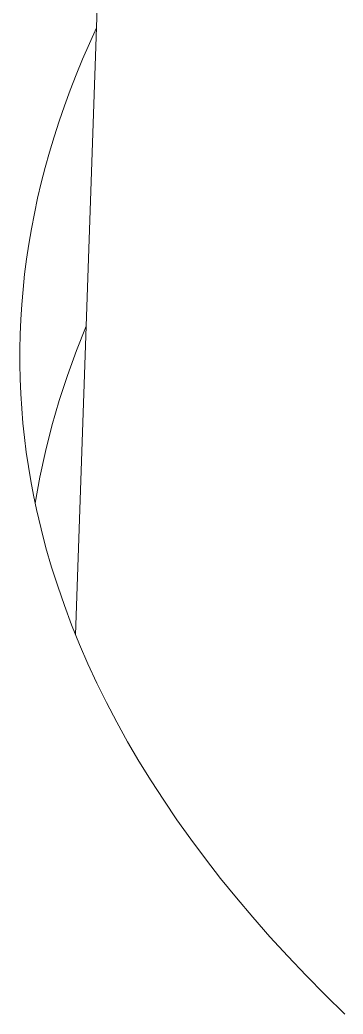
# Model space of a CAD drawing. Header units: inches. Extents: x 214 to 477, y -11 to 187.
# Drawn here: x 442.1018 to 442.2282, y 92.0714 to 92.4601 of the extents above; entities that cross this region are included whole.
import ezdxf

# ---------------------------------------------------------------- set-up
doc = ezdxf.new("R2010")
doc.units = ezdxf.units.IN
doc.layers.add('ZANO_R', color=7, linetype='Continuous', lineweight=0)

msp = doc.modelspace()

# ---------------------------------------------------------------- linework, layer by layer
at = {"layer": 'ZANO_R'}
for p, q in [((442.12359, 92.21966), (442.48509, 102.73026)), ((442.12896, 92.45088), (442.13175, 92.45698)), ((442.12631, 92.44479), (442.12896, 92.45088)), ((442.12381, 92.4387), (442.12631, 92.44479)), ((442.12144, 92.43263), (442.12381, 92.4387)), ((442.11922, 92.42656), (442.12144, 92.43263)), ((442.11713, 92.4205), (442.11922, 92.42656)), ((442.11518, 92.41446), (442.11713, 92.4205)), ((442.11336, 92.40843), (442.11518, 92.41446)), ((442.11168, 92.4024), (442.11336, 92.40843)), ((442.11014, 92.3964), (442.11168, 92.4024)), ((442.10873, 92.3904), (442.11014, 92.3964)), ((442.10745, 92.38442), (442.10873, 92.3904)), ((442.10631, 92.37845), (442.10745, 92.38442)), ((442.1053, 92.3725), (442.10631, 92.37845)), ((442.10441, 92.36657), (442.1053, 92.3725)), ((442.10366, 92.36065), (442.10441, 92.36657)), ((442.10304, 92.35475), (442.10366, 92.36065)), ((442.10254, 92.34887), (442.10304, 92.35475)), ((442.10217, 92.343), (442.10254, 92.34887)), ((442.10192, 92.33716), (442.10217, 92.343)), ((442.12774, 92.34041), (442.12391, 92.33084)), ((442.1018, 92.33133), (442.10192, 92.33716)), ((442.1018, 92.32552), (442.1018, 92.33133)), ((442.12391, 92.33084), (442.1204, 92.32114)), ((442.10192, 92.31974), (442.1018, 92.32552)), ((442.10217, 92.31397), (442.10192, 92.31974)), ((442.1204, 92.32114), (442.11721, 92.31133)), ((442.10253, 92.30823), (442.10217, 92.31397)), ((442.11721, 92.31133), (442.11435, 92.30143)), ((442.10301, 92.30251), (442.10253, 92.30823)), ((442.10361, 92.29681), (442.10301, 92.30251)), ((442.11435, 92.30143), (442.11182, 92.29143)), ((442.10432, 92.29114), (442.10361, 92.29681)), ((442.10515, 92.28549), (442.10432, 92.29114)), ((442.11182, 92.29143), (442.10963, 92.28135)), ((442.10609, 92.27986), (442.10515, 92.28549)), ((442.10715, 92.27426), (442.10609, 92.27986)), ((442.10963, 92.28135), (442.10777, 92.27121)), ((442.10831, 92.26868), (442.10715, 92.27426)), ((442.11006, 92.26121), (442.10831, 92.26868)), ((442.11201, 92.25372), (442.11006, 92.26121)), ((442.11418, 92.24621), (442.11201, 92.25372)), ((442.11658, 92.23868), (442.11418, 92.24621)), ((442.11919, 92.23114), (442.11658, 92.23868)), ((442.12203, 92.22358), (442.11919, 92.23114)), ((442.12509, 92.216), (442.12203, 92.22358)), ((442.12839, 92.20841), (442.12509, 92.216)), ((442.13191, 92.20081), (442.12839, 92.20841)), ((442.13567, 92.1932), (442.13191, 92.20081)), ((442.13966, 92.18558), (442.13567, 92.1932)), ((442.14389, 92.17795), (442.13966, 92.18558)), ((442.14836, 92.17032), (442.14389, 92.17795)), ((442.15307, 92.16269), (442.14836, 92.17032)), ((442.15802, 92.15505), (442.15307, 92.16269)), ((442.16321, 92.14741), (442.15802, 92.15505)), ((442.16865, 92.13978), (442.16321, 92.14741)), ((442.17434, 92.13215), (442.16865, 92.13978)), ((442.18027, 92.12452), (442.17434, 92.13215)), ((442.18646, 92.1169), (442.18027, 92.12452)), ((442.19289, 92.10929), (442.18646, 92.1169)), ((442.19958, 92.10169), (442.19289, 92.10929)), ((442.20652, 92.09411), (442.19958, 92.10169)), ((442.21371, 92.08653), (442.20652, 92.09411)), ((442.22116, 92.07898), (442.21371, 92.08653)), ((442.22886, 92.07144), (442.22116, 92.07898))]:
    msp.add_line(p, q, dxfattribs=at)

doc.saveas('drawing.dxf')
